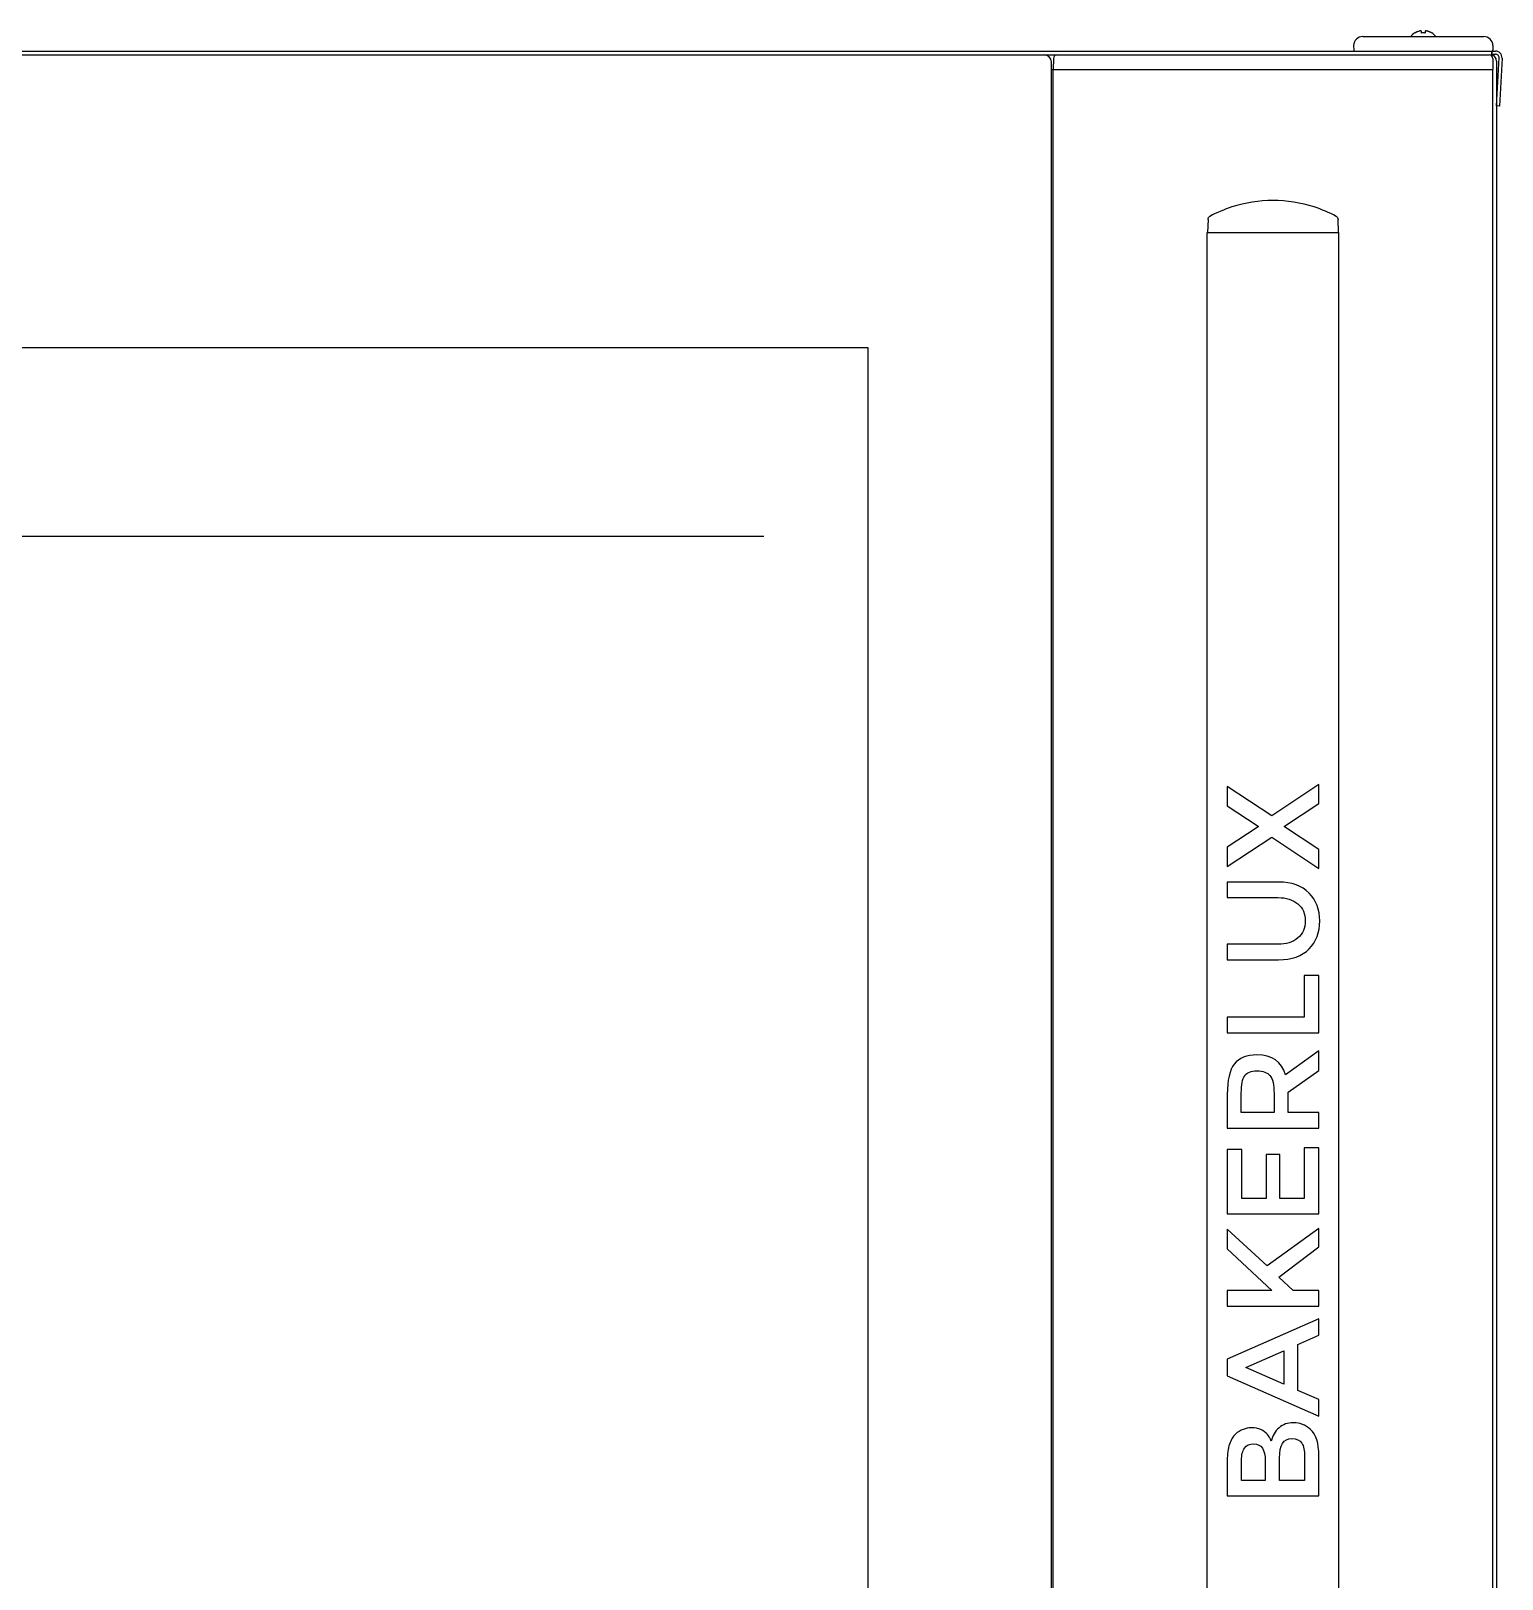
# Model space of a CAD drawing. Header units: millimetres. Extents: x 13025 to 18152, y 3757 to 7714.
# Drawn here: x 16314 to 16715.5, y 6126.8 to 6549.3 of the extents above; entities that cross this region are included whole.
import ezdxf

# ---------------------------------------------------------------- set-up
doc = ezdxf.new("R2010")
doc.units = ezdxf.units.MM
doc.header["$LTSCALE"] = 346.5
doc.layers.get('0').update_dxf_attribs({"linetype": 'CONTINUOUS'})

msp = doc.modelspace()

# ---------------------------------------------------------------- linework, layer by layer
at = {"color": 7, "linetype": 'Continuous'}
for p, q in [((16691.66, 6548.74), (16691.66, 6548.78)), ((16693.46, 6548.74), (16693.46, 6549.29)), ((16694.46, 6549.29), (16694.46, 6548.74)), ((16696.26, 6548.78), (16696.26, 6548.74)), ((16674.96, 6545.34), (16674.96, 6545.3)), ((16674.96, 6545.3), (16674.98, 6544.04)), ((16677.46, 6547.8), (16710.46, 6547.8)), ((16712.96, 6545.3), (16712.94, 6544.04)), ((16712.96, 6545.34), (16712.96, 6545.3)), ((15916.12, 6542.8), (16711.91, 6542.8)), ((15950.2, 6543.8), (16713.66, 6543.8)), ((16592.46, 5655.8), (16592.46, 6540.8)), ((16593.01, 6541.81), (16592.96, 6538.8)), ((16712.66, 6543.8), (16713.66, 6543.8)), ((16712.66, 6543.8), (16712.66, 6542.44)), ((16712.66, 6542.44), (16712.66, 6543.8)), ((16712.66, 6543), (16713.66, 6543)), ((16712.91, 6541.81), (16712.96, 6538.8)), ((16713.96, 6541.1), (16713.96, 5618)), ((16713.97, 6528.84), (16714.66, 6541.95)), ((16715.46, 6541.9), (16714.77, 6528.8)), ((16592.46, 6538.8), (16712.96, 6538.8)), ((16592.96, 6538.8), (16712.96, 6538.8)), ((16592.96, 5657.8), (16592.96, 6538.8)), ((16592.96, 5657.8), (16592.96, 6538.8)), ((16712.96, 5657.8), (16712.96, 6538.8)), ((16714.77, 6528.8), (16713.97, 6528.84)), ((16635.21, 6497.88), (16635.08, 6494.29)), ((16670.84, 6494.29), (16670.71, 6497.88)), ((16634.96, 6494.3), (16670.96, 6494.3)), ((16634.96, 5702.3), (16634.96, 6494.3)), ((16670.96, 5702.3), (16670.96, 6494.3)), ((16542.46, 6462.8), (16085.46, 6462.8)), ((16542.46, 5733.8), (16542.46, 6462.8)), ((16652.62, 6335.11), (16640.46, 6343.09)), ((16640.46, 6343.09), (16640.46, 6337.87)), ((16665.46, 6343.7), (16652.62, 6335.11)), ((16665.46, 6338.44), (16665.46, 6343.7)), ((16640.46, 6337.87), (16648.9, 6332.29)), ((16656.05, 6332.29), (16665.46, 6338.44)), ((16648.9, 6332.11), (16640.46, 6326.53)), ((16640.46, 6321.31), (16652.62, 6329.28)), ((16648.9, 6332.29), (16648.9, 6332.11)), ((16652.62, 6329.28), (16665.46, 6320.7)), ((16656.05, 6332.11), (16656.05, 6332.29)), ((16665.46, 6325.96), (16656.05, 6332.11)), ((16640.46, 6326.53), (16640.46, 6321.31)), ((16665.46, 6320.7), (16665.46, 6325.96)), ((16654.48, 6317.02), (16640.46, 6317.02)), ((16640.46, 6317.02), (16640.46, 6312.8)), ((16640.46, 6312.8), (16654.3, 6312.8)), ((16654.3, 6300.06), (16640.46, 6300.06)), ((16640.46, 6300.06), (16640.46, 6295.84)), ((16640.46, 6295.84), (16654.48, 6295.84)), ((16665.46, 6291.55), (16661.45, 6291.55)), ((16661.45, 6291.55), (16661.45, 6280.14)), ((16665.46, 6275.92), (16665.46, 6291.55)), ((16661.45, 6280.14), (16640.46, 6280.14)), ((16640.46, 6280.14), (16640.46, 6275.92)), ((16640.46, 6275.92), (16665.46, 6275.92)), ((16665.46, 6270.99), (16656.37, 6264.44)), ((16665.46, 6265.62), (16665.46, 6270.99)), ((16657.05, 6259.65), (16665.46, 6265.62)), ((16640.46, 6259.18), (16640.46, 6249.89)), ((16644.29, 6254.11), (16644.29, 6259.47)), ((16653.23, 6259.36), (16653.23, 6254.11)), ((16657.05, 6254.11), (16657.05, 6259.65)), ((16653.23, 6254.11), (16644.29, 6254.11)), ((16665.46, 6254.11), (16657.05, 6254.11)), ((16665.46, 6249.89), (16665.46, 6254.11)), ((16640.46, 6249.89), (16665.46, 6249.89)), ((16665.46, 6244.48), (16661.49, 6244.48)), ((16661.49, 6244.48), (16661.49, 6230.71)), ((16665.46, 6226.49), (16665.46, 6244.48)), ((16644.43, 6244.06), (16640.46, 6244.06)), ((16640.46, 6244.06), (16640.46, 6226.49)), ((16644.43, 6230.71), (16644.43, 6244.06)), ((16654.8, 6242.7), (16651.05, 6242.7)), ((16651.05, 6242.7), (16651.05, 6230.71)), ((16654.8, 6230.71), (16654.8, 6242.7)), ((16651.05, 6230.71), (16644.43, 6230.71)), ((16661.49, 6230.71), (16654.8, 6230.71)), ((16640.46, 6226.49), (16665.46, 6226.49)), ((16651.4, 6212.3), (16640.46, 6222.35)), ((16640.46, 6222.35), (16640.46, 6216.98)), ((16665.46, 6222.49), (16651.4, 6212.3)), ((16665.46, 6217.48), (16665.46, 6222.49)), ((16640.46, 6216.98), (16652.65, 6205.54)), ((16654.51, 6209.18), (16665.46, 6217.48)), ((16658.45, 6205.54), (16654.51, 6209.18)), ((16652.65, 6205.54), (16640.46, 6205.54)), ((16640.46, 6205.54), (16640.46, 6201.32)), ((16665.46, 6205.54), (16658.45, 6205.54)), ((16665.46, 6201.32), (16665.46, 6205.54)), ((16640.46, 6201.32), (16665.46, 6201.32)), ((16665.46, 6197.85), (16640.46, 6186.83)), ((16665.46, 6193.34), (16665.46, 6197.85)), ((16659.77, 6190.84), (16665.46, 6193.34)), ((16659.77, 6178.32), (16659.77, 6190.84)), ((16640.46, 6186.83), (16640.46, 6182.32)), ((16645.57, 6184.58), (16655.87, 6189.12)), ((16655.87, 6189.12), (16655.87, 6180.04)), ((16640.46, 6182.32), (16665.46, 6171.31)), ((16655.87, 6180.04), (16645.57, 6184.58)), ((16665.46, 6175.82), (16659.77, 6178.32)), ((16665.46, 6171.31), (16665.46, 6175.82)), ((16661.56, 6160.36), (16661.56, 6153.75)), ((16665.46, 6149.53), (16665.46, 6160.47)), ((16640.46, 6159.26), (16640.46, 6149.53)), ((16644.36, 6153.75), (16644.36, 6159.15)), ((16650.83, 6159.11), (16650.83, 6153.75)), ((16654.73, 6153.75), (16654.73, 6159.83)), ((16650.83, 6153.75), (16644.36, 6153.75)), ((16661.56, 6153.75), (16654.73, 6153.75)), ((16640.46, 6149.53), (16665.46, 6149.53))]:
    msp.add_line(p, q, dxfattribs=at)
at = {"color": 2, "linetype": 'Continuous'}
msp.add_line((16113.96, 6411.4), (16513.96, 6411.4), dxfattribs=at)
at = {"color": 7, "linetype": 'Continuous'}
for centre, radius, start, end in [((16694.16, 6544.68), 4.8, 121.3727, 139.1838), ((16694.15, 6544.69), 4.75, 118.9687, 121.5341), ((16694.14, 6544.69), 4.75, 118.0074, 118.9684), ((16694.14, 6544.7), 4.75, 116.6813, 118.0074), ((16694.14, 6544.7), 4.74, 115.5402, 116.6812), ((16694.14, 6544.7), 4.74, 114.5722, 115.5402), ((16694.14, 6544.71), 4.73, 113.3175, 114.5722), ((16694.13, 6544.71), 4.73, 112.5474, 113.3174), ((16694.13, 6544.72), 4.72, 111.0025, 112.5476), ((16694.13, 6544.73), 4.72, 110.5181, 111.0023), ((16694.13, 6544.74), 4.7, 108.4656, 110.5187), ((16694.12, 6544.75), 4.68, 107.3773, 108.465), ((16694.11, 6544.77), 4.67, 106.3949, 107.3772), ((16694.11, 6544.8), 4.64, 104.3176, 106.3964), ((16693.21, 6547.3), 2.01, 95.2585, 97.2741), ((16693.21, 6547.32), 1.98, 94.6009, 95.2558), ((16693.21, 6547.34), 1.97, 93.2167, 94.6016), ((16693.21, 6547.35), 1.96, 92.3765, 93.2159), ((16693.21, 6547.35), 1.95, 91.1545, 92.3767), ((16693.21, 6547.36), 1.95, 89.0741, 91.1541), ((16693.21, 6547.36), 1.95, 88.0037, 89.0738), ((16693.21, 6547.35), 1.96, 86.9771, 88.0037), ((16693.21, 6547.34), 1.97, 85.714, 86.9766), ((16693.21, 6547.33), 1.98, 84.8627, 85.7144), ((16693.2, 6547.3), 2.01, 82.7256, 84.8598), ((16693.96, 6544.98), 3.8, 82.4351, 97.5649), ((16694.71, 6547.3), 2.01, 95.1401, 97.2744), ((16694.71, 6547.33), 1.98, 94.2856, 95.1372), ((16694.71, 6547.34), 1.97, 93.0233, 94.286), ((16694.71, 6547.35), 1.96, 91.9964, 93.0228), ((16694.71, 6547.36), 1.95, 90.9261, 91.9964), ((16694.71, 6547.36), 1.95, 88.8459, 90.9258), ((16694.71, 6547.35), 1.96, 87.6234, 88.8455), ((16694.71, 6547.35), 1.96, 86.7841, 87.6235), ((16694.71, 6547.34), 1.97, 85.3984, 86.7833), ((16694.71, 6547.32), 1.98, 84.7442, 85.3991), ((16694.7, 6547.3), 2.01, 82.7259, 84.7415), ((16693.81, 6544.8), 4.64, 73.6036, 75.6824), ((16693.8, 6544.77), 4.67, 72.6228, 73.6051), ((16693.8, 6544.75), 4.68, 71.535, 72.6227), ((16693.79, 6544.74), 4.7, 69.4813, 71.5344), ((16693.79, 6544.73), 4.72, 68.9977, 69.4819), ((16693.79, 6544.72), 4.72, 67.4524, 68.9975), ((16693.78, 6544.71), 4.73, 66.6826, 67.4526), ((16693.78, 6544.71), 4.73, 65.4278, 66.6825), ((16693.78, 6544.7), 4.74, 64.4598, 65.4278), ((16693.78, 6544.7), 4.74, 63.3188, 64.4598), ((16693.78, 6544.7), 4.75, 61.9926, 63.3187), ((16693.77, 6544.69), 4.75, 61.0316, 61.9926), ((16693.77, 6544.69), 4.75, 58.4659, 61.0313), ((16693.76, 6544.68), 4.8, 40.8162, 58.6273), ((16677.46, 6545.3), 2.5, 90, 179), ((16710.46, 6545.3), 2.5, 1, 90), ((16590.46, 6540.8), 2, 0, 90), ((16594.01, 6541.8), 1, 90, 179), ((16675.23, 6544.05), 0.25, 181, 270), ((16711.91, 6541.8), 1, 1, 90), ((16712.16, 6541.1), 1.8, 0, 73.8685), ((16712.69, 6544.05), 0.25, 270, 359), ((16713.66, 6542), 1.8, 357, 90), ((16713.66, 6542), 1, 357, 90), ((16652.96, 6466.57), 36.48, 72.0646, 107.9354), ((16653.01, 6466.45), 36.6, 107.9493, 118.1581), ((16652.91, 6466.45), 36.6, 61.8419, 72.0508)]:
    msp.add_arc(centre, radius, start, end, dxfattribs=at)
for points in [[(16635.21, 6497.88), (16635.22, 6498.21), (16635.44, 6498.57), (16635.73, 6498.72)], [(16670.18, 6498.72), (16670.48, 6498.57), (16670.7, 6498.21), (16670.71, 6497.88)], [(16662.8, 6314.04), (16660.88, 6316.02), (16658.09, 6317.02), (16654.48, 6317.02)], [(16654.3, 6312.8), (16656.59, 6312.8), (16658.41, 6312.22), (16659.74, 6311.09)], [(16665.71, 6306.43), (16665.71, 6309.51), (16664.74, 6312.05), (16662.8, 6314.04)], [(16659.74, 6311.09), (16661.1, 6309.94), (16661.74, 6308.36), (16661.74, 6306.43)], [(16661.74, 6306.43), (16661.74, 6304.46), (16661.1, 6302.93), (16659.74, 6301.77)], [(16662.82, 6298.8), (16664.74, 6300.78), (16665.71, 6303.32), (16665.71, 6306.43)], [(16659.74, 6301.77), (16658.41, 6300.64), (16656.59, 6300.06), (16654.3, 6300.06)], [(16654.48, 6295.84), (16658.09, 6295.84), (16660.88, 6296.81), (16662.82, 6298.8)], [(16648.58, 6269.84), (16645.75, 6269.84), (16643.68, 6269.02), (16642.39, 6267.37)], [(16656.37, 6264.44), (16655.3, 6268.02), (16652.73, 6269.84), (16648.58, 6269.84)], [(16642.39, 6267.37), (16641.1, 6265.73), (16640.46, 6262.98), (16640.46, 6259.18)], [(16645.22, 6264.19), (16645.82, 6265.05), (16646.93, 6265.51), (16648.58, 6265.51)], [(16648.58, 6265.51), (16650.22, 6265.51), (16651.4, 6265.09), (16652.12, 6264.23)], [(16644.29, 6259.47), (16644.29, 6261.72), (16644.61, 6263.3), (16645.22, 6264.19)], [(16652.12, 6264.23), (16652.87, 6263.37), (16653.23, 6261.72), (16653.23, 6259.36)], [(16658.52, 6169.48), (16656.95, 6169.48), (16655.66, 6169.02), (16654.59, 6168.09)], [(16663.13, 6167.69), (16661.81, 6168.88), (16660.27, 6169.48), (16658.52, 6169.48)], [(16642.71, 6166.37), (16642.03, 6165.77), (16641.5, 6164.84), (16641.08, 6163.61)], [(16647.08, 6168.09), (16645.47, 6168.09), (16644, 6167.52), (16642.71, 6166.37)], [(16651.44, 6166.23), (16650.51, 6167.45), (16649.04, 6168.09), (16647.08, 6168.09)], [(16652.08, 6165.3), (16652.01, 6165.44), (16651.8, 6165.77), (16651.44, 6166.23)], [(16652.48, 6164.41), (16652.3, 6164.84), (16652.15, 6165.12), (16652.08, 6165.3)], [(16654.59, 6168.09), (16653.51, 6167.16), (16652.83, 6165.94), (16652.48, 6164.41)], [(16654.73, 6159.83), (16654.73, 6163.37), (16655.84, 6165.16), (16658.06, 6165.16)], [(16658.06, 6165.16), (16659.41, 6165.16), (16660.34, 6164.73), (16660.85, 6163.91)], [(16665.46, 6160.47), (16665.46, 6163.87), (16664.71, 6166.27), (16663.13, 6167.69)], [(16641.08, 6163.61), (16640.67, 6162.4), (16640.46, 6160.94), (16640.46, 6159.26)], [(16644.36, 6159.15), (16644.36, 6160.69), (16644.64, 6161.83), (16645.16, 6162.57)], [(16645.16, 6162.57), (16645.68, 6163.3), (16646.54, 6163.69), (16647.72, 6163.69)], [(16647.72, 6163.69), (16649.79, 6163.69), (16650.83, 6162.15), (16650.83, 6159.11)], [(16660.85, 6163.91), (16661.35, 6163.08), (16661.56, 6161.9), (16661.56, 6160.36)]]:
    msp.add_open_spline(points, degree=3, dxfattribs=at)

doc.saveas('drawing.dxf')
